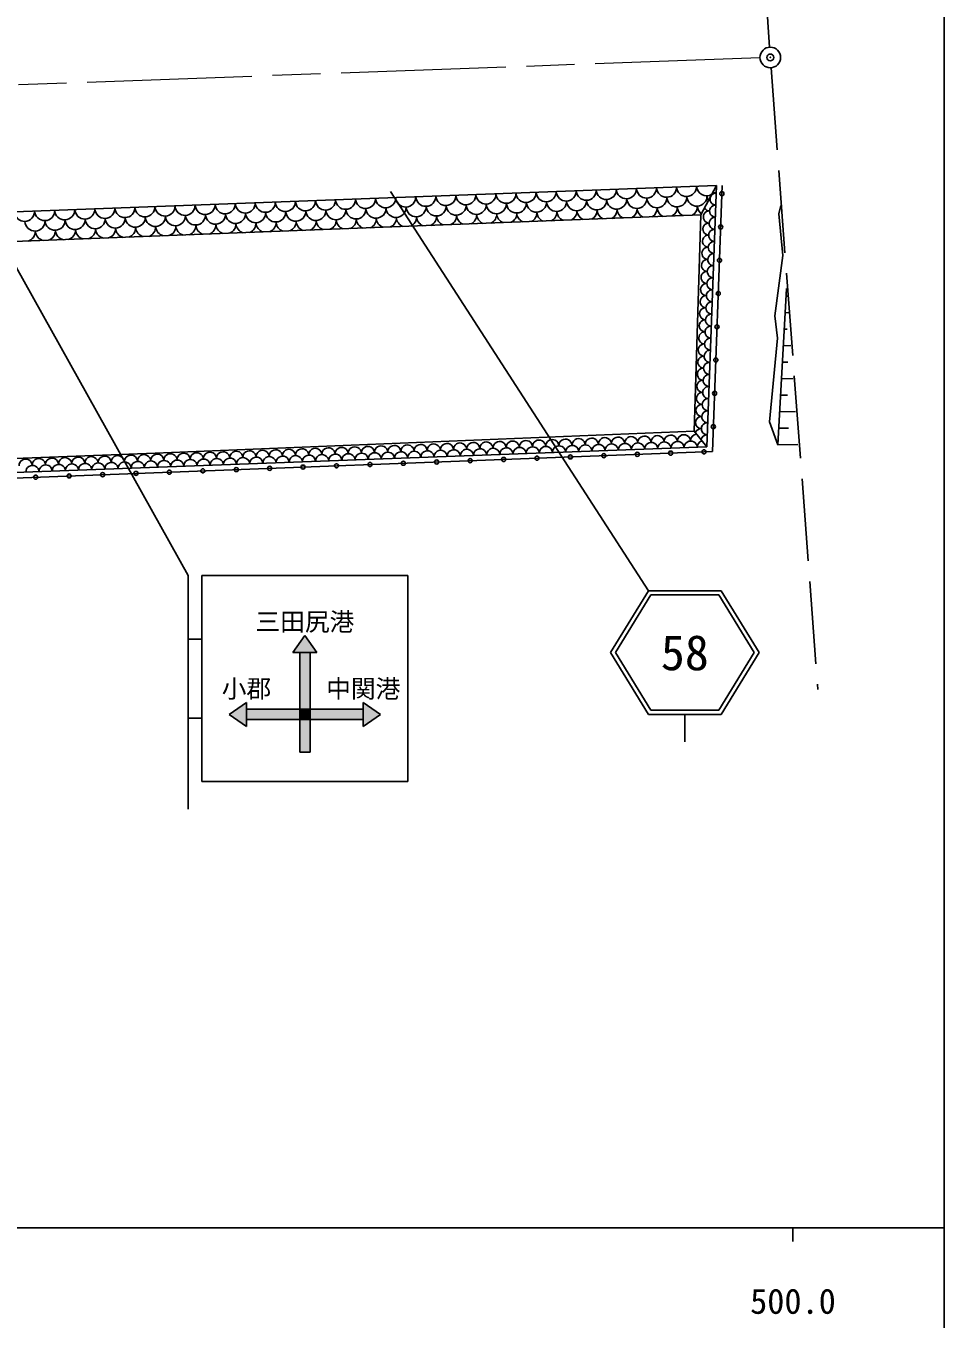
# Model space of a CAD drawing. Units: millimetres, scale not verified. Extents: x 40000 to 680000, y 20000 to 380000.
# Drawn here: x 512175 to 579000, y 198357 to 292492 of the extents above; entities that cross this region are included whole.
import ezdxf
from ezdxf.enums import TextEntityAlignment as Align

# ---------------------------------------------------------------- set-up
doc = ezdxf.new("R2010")
doc.units = ezdxf.units.MM
doc.header["$LTSCALE"] = 1000
doc.header["$PDMODE"] = 32
doc.header["$PDSIZE"] = 500
doc.linetypes.add('CHAIN', pattern=[18.5, 12, -1.5, 3.5, -1.5])
doc.linetypes.add('DASHED', pattern=[7.5, 6, -1.5])
for name, color, linetype, lineweight in [('M-BGD', 7, 'Continuous', 25), ('M-BMK', 2, 'CHAIN', 13), ('M-BMK-SRVR', 3, 'Continuous', 25), ('M-STR-STRC', 7, 'Continuous', 25), ('M-TTL-BAND', 7, 'Continuous', 25)]:
    doc.layers.add(name, color=color, linetype=linetype, lineweight=lineweight)
doc.layers.add('M-OTRS', color=6, linetype='Continuous')
doc.styles.add('ＭＳ ゴシック', font='')
doc.styles.get('ＭＳ ゴシック').set_extended_font_data('MS Gothic')

msp = doc.modelspace()

# ---------------------------------------------------------------- hatches: boundary and pattern name
at = {"layer": 'M-STR-STRC'}
for points in [[(532480, 248122), (533355, 246872), (532855, 246872), (532105, 246872), (531605, 246872)], [(532105, 246872), (532855, 246872), (532855, 242747), (532105, 242747)], [(528230, 243247), (528230, 242747), (528230, 241997), (528230, 241497), (526980, 242372)], [(536730, 242747), (536730, 243247), (537980, 242372), (536730, 241497), (536730, 241997)], [(526980, 242372), (527515, 242747), (528230, 242747), (528230, 241997), (528230, 241497)], [(528230, 242747), (532105, 242747), (532105, 241997), (528230, 241997)], [(532105, 242747), (532855, 242747), (532855, 241997), (532105, 241997)], [(532105, 241997), (532855, 241997), (532855, 239622), (532105, 239622)], [(532855, 242747), (536730, 242747), (536730, 241997), (532855, 241997)]]:
    msp.add_hatch(color=256, dxfattribs=at).paths.add_polyline_path(points)

# ---------------------------------------------------------------- linework, layer by layer
at = {"layer": 'M-BGD', "linetype": 'DASHED'}
for p, q in [((566297, 290940), (563605, 329475)), ((566406, 289444), (569813, 244192))]:
    msp.add_line(p, q, dxfattribs=at)
at = {"layer": 'M-BGD'}
for p, q in [((562445, 280882), (503762, 278679)), ((561288, 278733), (562445, 280882)), ((561721, 261839), (562445, 280882)), ((562140, 261509), (562849, 280877)), ((500462, 276362), (561288, 278733)), ((561288, 278733), (560818, 262984)), ((566960, 278803), (567113, 279405)), ((567266, 275769), (566960, 278803)), ((566684, 271385), (567266, 275769)), ((566899, 262006), (567540, 273380)), ((567508, 272815), (567580, 272816)), ((566868, 269761), (566684, 271385)), ((567440, 271614), (567665, 271617)), ((567373, 270413), (567573, 270415)), ((566285, 263661), (566868, 269761)), ((567305, 269212), (567834, 269219)), ((567237, 268011), (567637, 268016)), ((567169, 266810), (568004, 266821)), ((567102, 265609), (567602, 265615)), ((566899, 262006), (566285, 263661)), ((567034, 264408), (568174, 264423)), ((560818, 262984), (521586, 261387)), ((560818, 262984), (561721, 261839)), ((566966, 263207), (567666, 263216)), ((561721, 261839), (489181, 259152)), ((566899, 262006), (568344, 262025)), ((521586, 261387), (489174, 260194)), ((489184, 258740), (562140, 261509))]:
    msp.add_line(p, q, dxfattribs=at)
for centre in [(562827, 280272), (562739, 277851), (562650, 275430), (562561, 273009), (562473, 270588), (562384, 268167), (562295, 265746), (562207, 263325), (539645, 260655), (542077, 260747), (544509, 260840), (546941, 260932), (549373, 261024), (551805, 261117), (554236, 261209), (556668, 261301), (559100, 261393), (561532, 261486), (515327, 259732), (517758, 259824), (520190, 259917), (522622, 260009), (525054, 260101), (527486, 260194), (529918, 260286), (532350, 260378), (534781, 260470), (537213, 260563), (512895, 259640)]:
    msp.add_circle(centre, 150, dxfattribs=at)
for centre, radius, start, end in [((552957, 280526), 730, 182.14965, 2.14965), ((554416, 280580), 730, 182.14965, 2.14965), ((555876, 280635), 730, 182.14965, 2.14965), ((557336, 280690), 730, 182.14965, 2.14965), ((558796, 280745), 730, 182.14965, 2.14965), ((560256, 280800), 730, 182.14965, 2.14965), ((561715, 280854), 730, 182.14965, 301.2548), ((528140, 279594), 730, 182.14965, 2.14965), ((529600, 279649), 730, 182.14965, 2.14965), ((531060, 279704), 730, 182.14965, 2.14965), ((532520, 279759), 730, 182.14965, 2.14965), ((533979, 279813), 730, 182.14965, 2.14965), ((535439, 279868), 730, 182.14965, 2.14965), ((536899, 279923), 730, 182.14965, 2.14965), ((538359, 279978), 730, 182.14965, 2.14965), ((539819, 280033), 730, 182.14965, 2.14965), ((541278, 280087), 730, 182.14965, 2.14965), ((542738, 280142), 730, 182.14965, 2.14965), ((544198, 280197), 730, 182.14965, 2.14965), ((545658, 280252), 730, 182.14965, 2.14965), ((547117, 280307), 730, 182.14965, 2.14965), ((547875, 279604), 730, 182.14965, 2.14965), ((548577, 280361), 730, 182.14965, 2.14965), ((549335, 279659), 730, 182.14965, 2.14965), ((550037, 280416), 730, 182.14965, 2.14965), ((550794, 279714), 730, 182.14965, 2.14965), ((551497, 280471), 730, 182.14965, 2.14965), ((552254, 279768), 730, 182.14965, 2.14965), ((553714, 279823), 730, 182.14965, 2.14965), ((555174, 279878), 730, 182.14965, 2.14965), ((556634, 279933), 730, 182.14965, 2.14965), ((558093, 279988), 730, 182.14965, 2.14965), ((559553, 280042), 730, 182.14965, 2.14965), ((561013, 280097), 730, 182.14965, 2.14965), ((562473, 280152), 730, 182.14965, 211.2548), ((561950, 279459), 440, 87.82211, 94.54668), ((561984, 280339), 440, 261.46591, 267.82211), ((562407, 279882), 440, 151.70113, 267.82264), ((562407, 279882), 440, 87.82125, 151.70453), ((562441, 280762), 440, 234.83998, 267.82211), ((512083, 278991), 730, 182.14965, 2.14965), ((513542, 279046), 730, 182.14965, 2.14965), ((515002, 279101), 730, 182.14965, 2.14965), ((516462, 279156), 730, 182.14965, 2.14965), ((517922, 279211), 730, 182.14965, 2.14965), ((519381, 279265), 730, 182.14965, 2.14965), ((520841, 279320), 730, 182.14965, 2.14965), ((521599, 278618), 730, 182.14965, 2.14965), ((522301, 279375), 730, 182.14965, 2.14965), ((523058, 278672), 730, 182.14965, 2.14965), ((523761, 279430), 730, 182.14965, 2.14965), ((524518, 278727), 730, 182.14965, 2.14965), ((525221, 279485), 730, 182.14965, 2.14965), ((525978, 278782), 730, 182.14965, 2.14965), ((526680, 279539), 730, 182.14965, 2.14965), ((527438, 278837), 730, 182.14965, 2.14965), ((528898, 278892), 730, 182.14965, 2.14965), ((530357, 278946), 730, 182.14965, 2.14965), ((531817, 279001), 730, 182.14965, 2.14965), ((533277, 279056), 730, 182.14965, 2.14965), ((534737, 279111), 730, 182.14965, 2.14965), ((536196, 279166), 730, 182.14965, 2.14965), ((537656, 279220), 730, 182.14965, 2.14965), ((539116, 279275), 730, 182.14965, 2.14965), ((540576, 279330), 730, 182.14965, 2.14965), ((542036, 279385), 730, 182.14965, 2.14965), ((541333, 278628), 730, 295.36218, 2.14965), ((542793, 278682), 730, 182.14965, 248.68653), ((543495, 279440), 730, 182.14965, 2.14965), ((542793, 278682), 730, 295.77715, 2.14965), ((544253, 278737), 730, 182.14965, 248.27834), ((544955, 279494), 730, 182.14965, 2.14965), ((544253, 278737), 730, 296.18534, 2.14965), ((545712, 278792), 730, 182.14965, 247.8766), ((546415, 279549), 730, 182.14965, 2.14965), ((545712, 278792), 730, 296.58708, 2.14965), ((547172, 278847), 730, 182.14965, 247.48099), ((547172, 278847), 730, 296.9827, 2.14965), ((548632, 278902), 730, 182.14965, 247.09121), ((548632, 278902), 730, 297.37247, 2.14965), ((550092, 278956), 730, 182.14965, 246.70701), ((550092, 278956), 730, 297.75668, 2.14965), ((551552, 279011), 730, 182.14965, 246.32812), ((551552, 279011), 730, 298.13556, 2.14965), ((553011, 279066), 730, 182.14965, 245.95433), ((553011, 279066), 730, 298.50935, 2.14965), ((554471, 279121), 730, 182.14965, 245.58541), ((554471, 279121), 730, 298.87827, 2.14965), ((555931, 279175), 730, 182.14965, 245.22117), ((555931, 279175), 730, 299.24252, 2.14965), ((557391, 279230), 730, 182.14965, 244.86141), ((557391, 279230), 730, 299.60227, 2.14965), ((558851, 279285), 730, 182.14965, 244.50596), ((558851, 279285), 730, 299.95772, 2.14965), ((560310, 279340), 730, 182.14965, 244.15466), ((560310, 279340), 730, 300.30902, 2.14965), ((561770, 279395), 730, 182.14965, 232.99413), ((561917, 278579), 440, 87.82211, 267.82211), ((561950, 279459), 440, 208.85777, 267.82211), ((562374, 279002), 440, 87.82211, 267.82211), ((512840, 278289), 730, 182.14965, 2.14965), ((514300, 278344), 730, 182.14965, 2.14965), ((515759, 278399), 730, 182.14965, 2.14965), ((517219, 278453), 730, 182.14965, 2.14965), ((516517, 277696), 730, 286.6764, 2.14965), ((517976, 277751), 730, 182.14965, 257.14233), ((518679, 278508), 730, 182.14965, 2.14965), ((517976, 277751), 730, 287.32135, 2.14965), ((519436, 277806), 730, 182.14965, 256.52325), ((520139, 278563), 730, 182.14965, 2.14965), ((519436, 277806), 730, 287.94044, 2.14965), ((520896, 277860), 730, 182.14965, 255.92708), ((520896, 277860), 730, 288.5366, 2.14965), ((522356, 277915), 730, 182.14965, 255.35141), ((522356, 277915), 730, 289.11227, 2.14965), ((523816, 277970), 730, 182.14965, 254.79419), ((523816, 277970), 730, 289.66949, 2.14965), ((525275, 278025), 730, 182.14965, 254.25372), ((525275, 278025), 730, 290.20996, 2.14965), ((526735, 278080), 730, 182.14965, 253.72853), ((526735, 278080), 730, 290.73516, 2.14965), ((528195, 278134), 730, 182.14965, 253.21734), ((528195, 278134), 730, 291.24635, 2.14965), ((529655, 278189), 730, 182.14965, 252.71905), ((529655, 278189), 730, 291.74463, 2.14965), ((531115, 278244), 730, 182.14965, 252.23271), ((531115, 278244), 730, 292.23098, 2.14965), ((532574, 278299), 730, 182.14965, 251.75745), ((532574, 278299), 730, 292.70623, 2.14965), ((534034, 278354), 730, 182.14965, 251.29252), ((534034, 278354), 730, 293.17116, 2.14965), ((535494, 278408), 730, 182.14965, 250.83725), ((535494, 278408), 730, 293.62643, 2.14965), ((536954, 278463), 730, 182.14965, 250.39104), ((536954, 278463), 730, 294.07265, 2.14965), ((538414, 278518), 730, 182.14965, 249.95333), ((538414, 278518), 730, 294.51036, 2.14965), ((539873, 278573), 730, 182.14965, 249.52363), ((539873, 278573), 730, 294.94005, 2.14965), ((541333, 278628), 730, 182.14965, 249.1015), ((561884, 277699), 440, 87.82211, 267.82211), ((562340, 278122), 440, 87.82211, 267.82211), ((512137, 277532), 730, 284.5449, 2.14965), ((513597, 277586), 730, 182.14965, 259.17028), ((513597, 277586), 730, 285.2934, 2.14965), ((515057, 277641), 730, 182.14965, 258.46175), ((515057, 277641), 730, 286.00194, 2.14965), ((516517, 277696), 730, 182.14965, 257.78729), ((561850, 276818), 440, 87.82211, 267.82211), ((562273, 276362), 440, 87.82211, 267.82211), ((562307, 277242), 440, 87.82211, 267.82211), ((561817, 275938), 440, 87.82211, 267.82211), ((562240, 275481), 440, 87.82211, 267.82211), ((561783, 275058), 440, 87.82211, 267.82211), ((562206, 274601), 440, 87.82211, 267.82211), ((561750, 274178), 440, 87.82211, 267.82211), ((562173, 273721), 440, 87.82211, 267.82211), ((561716, 273298), 440, 87.82211, 267.82211), ((562139, 272841), 440, 87.82211, 267.82211), ((561683, 272418), 440, 87.82211, 267.82211), ((562106, 271961), 440, 87.82211, 267.82211), ((561649, 271537), 440, 87.82211, 267.82211), ((562073, 271081), 440, 87.82211, 267.82211), ((561582, 269777), 440, 87.82211, 267.82211), ((561616, 270657), 440, 87.82211, 267.82211), ((562039, 270200), 440, 87.82211, 267.82211), ((561549, 268897), 440, 87.82211, 267.82211), ((562006, 269320), 440, 87.82211, 267.82211), ((561515, 268017), 440, 87.82211, 267.82211), ((561972, 268440), 440, 87.82211, 267.82211), ((561482, 267136), 440, 87.82211, 267.82211), ((561939, 267560), 440, 87.82211, 267.82211), ((561448, 266256), 440, 87.82211, 267.82211), ((561905, 266680), 440, 87.82211, 267.82211), ((561415, 265376), 440, 87.82211, 267.82211), ((561872, 265799), 440, 87.82211, 267.82211), ((561381, 264496), 440, 87.82211, 267.82211), ((561838, 264919), 440, 87.82211, 267.82211), ((561348, 263616), 440, 87.82211, 267.82211), ((561771, 263159), 440, 87.82211, 267.82211), ((561805, 264039), 440, 87.82211, 267.82211), ((558146, 262186), 479, 2.1211, 182.1211), ((559105, 262222), 479, 2.1211, 182.1211), ((560063, 262257), 479, 2.1211, 182.1211), ((561021, 262292), 479, 94.06302, 182.1211), ((561314, 262736), 440, 87.82211, 160.5876), ((561738, 262279), 440, 87.82211, 168.64554), ((532278, 261228), 479, 2.1211, 182.1211), ((533236, 261263), 479, 2.1211, 182.1211), ((534194, 261299), 479, 2.1211, 182.1211), ((535152, 261334), 479, 2.1211, 182.1211), ((536110, 261370), 479, 2.1211, 182.1211), ((537068, 261405), 479, 2.1211, 182.1211), ((538026, 261441), 479, 2.1211, 182.1211), ((538985, 261476), 479, 2.1211, 182.1211), ((539943, 261512), 479, 2.1211, 182.1211), ((540901, 261547), 479, 2.1211, 182.1211), ((541859, 261583), 479, 2.1211, 182.1211), ((542817, 261618), 479, 2.1211, 182.1211), ((543775, 261654), 479, 2.1211, 182.1211), ((544733, 261689), 479, 2.1211, 182.1211), ((545230, 261228), 479, 2.1211, 182.1211), ((545691, 261725), 479, 2.1211, 182.1211), ((546188, 261263), 479, 2.1211, 182.1211), ((546649, 261760), 479, 2.1211, 182.1211), ((547146, 261299), 479, 2.1211, 182.1211), ((547607, 261796), 479, 2.1211, 182.1211), ((548104, 261334), 479, 2.1211, 182.1211), ((548566, 261831), 479, 2.1211, 182.1211), ((549062, 261370), 479, 2.1211, 182.1211), ((549524, 261867), 479, 2.1211, 182.1211), ((550020, 261405), 479, 2.1211, 182.1211), ((550482, 261902), 479, 2.1211, 182.1211), ((550979, 261441), 479, 2.1211, 182.1211), ((551440, 261938), 479, 2.1211, 182.1211), ((551937, 261476), 479, 2.1211, 182.1211), ((552398, 261973), 479, 2.1211, 182.1211), ((552895, 261512), 479, 2.1211, 182.1211), ((553356, 262009), 479, 2.1211, 182.1211), ((553853, 261547), 479, 2.1211, 182.1211), ((554314, 262044), 479, 2.1211, 182.1211), ((554811, 261583), 479, 2.1211, 182.1211), ((555272, 262080), 479, 2.1211, 182.1211), ((555769, 261618), 479, 2.1211, 182.1211), ((556230, 262115), 479, 2.1211, 182.1211), ((556727, 261654), 479, 2.1211, 182.1211), ((557188, 262151), 479, 2.1211, 182.1211), ((557685, 261689), 479, 2.1211, 182.1211), ((558643, 261725), 479, 2.1211, 182.1211), ((559601, 261760), 479, 2.1211, 182.1211), ((560559, 261796), 479, 2.1211, 182.1211), ((561518, 261831), 479, 108.16317, 182.1211), ((512158, 260483), 479, 2.1211, 182.1211), ((513116, 260518), 479, 2.1211, 182.1211), ((514074, 260554), 479, 2.1211, 182.1211), ((515032, 260589), 479, 2.1211, 182.1211), ((515990, 260625), 479, 2.1211, 182.1211), ((516948, 260660), 479, 2.1211, 182.1211), ((517906, 260696), 479, 2.1211, 182.1211), ((518864, 260731), 479, 2.1211, 182.1211), ((519823, 260767), 479, 2.1211, 182.1211), ((520319, 260305), 479, 2.1211, 182.1211), ((520781, 260802), 479, 2.1211, 182.1211), ((521277, 260341), 479, 2.1211, 182.1211), ((521739, 260838), 479, 2.1211, 182.1211), ((522236, 260376), 479, 2.1211, 182.1211), ((522697, 260873), 479, 2.1211, 182.1211), ((523194, 260412), 479, 2.1211, 182.1211), ((523655, 260909), 479, 2.1211, 182.1211), ((524152, 260447), 479, 2.1211, 182.1211), ((524613, 260944), 479, 2.1211, 182.1211), ((525110, 260483), 479, 2.1211, 182.1211), ((525571, 260980), 479, 2.1211, 182.1211), ((526068, 260518), 479, 2.1211, 182.1211), ((526529, 261015), 479, 2.1211, 182.1211), ((527026, 260554), 479, 2.1211, 182.1211), ((527487, 261051), 479, 2.1211, 182.1211), ((527984, 260589), 479, 2.1211, 182.1211), ((528445, 261086), 479, 2.1211, 182.1211), ((528942, 260625), 479, 2.1211, 182.1211), ((529404, 261121), 479, 2.1211, 182.1211), ((529900, 260660), 479, 2.1211, 182.1211), ((530362, 261157), 479, 2.1211, 182.1211), ((530858, 260696), 479, 2.1211, 182.1211), ((531320, 261192), 479, 2.1211, 182.1211), ((531817, 260731), 479, 2.1211, 182.1211), ((532775, 260767), 479, 2.1211, 182.1211), ((533733, 260802), 479, 2.1211, 182.1211), ((534691, 260838), 479, 2.1211, 182.1211), ((535649, 260873), 479, 2.1211, 182.1211), ((536607, 260909), 479, 2.1211, 182.1211), ((537565, 260944), 479, 2.1211, 182.1211), ((538523, 260980), 479, 2.1211, 182.1211), ((539481, 261015), 479, 2.1211, 182.1211), ((540439, 261051), 479, 2.1211, 182.1211), ((541398, 261086), 479, 2.1211, 182.1211), ((542356, 261121), 479, 2.1211, 182.1211), ((543314, 261157), 479, 2.1211, 182.1211), ((544272, 261192), 479, 2.1211, 182.1211), ((512655, 260021), 479, 2.1211, 182.1211), ((513613, 260057), 479, 2.1211, 182.1211), ((514571, 260092), 479, 2.1211, 182.1211), ((515529, 260128), 479, 2.1211, 182.1211), ((516487, 260163), 479, 2.1211, 182.1211), ((517445, 260199), 479, 2.1211, 182.1211), ((518403, 260234), 479, 2.1211, 182.1211), ((519361, 260270), 479, 2.1211, 182.1211)]:
    msp.add_arc(centre, radius, start, end, dxfattribs=at)
at = {"layer": 'M-BMK'}
msp.add_line((565600, 290164), (467478, 286579), dxfattribs=at)
at = {"layer": 'M-BMK-SRVR'}
msp.add_circle((566350, 290192), 750, dxfattribs=at)
at = {"layer": 'M-OTRS'}
msp.add_point((566350, 290192), dxfattribs=at)
at = {"layer": 'M-STR-STRC'}
for p, q in [((508234, 280696), (523980, 252487)), ((538700, 280445), (557494, 251372)), ((523980, 252487), (523980, 235487)), ((524980, 252487), (524980, 237487)), ((524980, 252487), (539980, 252487)), ((539980, 252487), (539980, 237487)), ((557494, 251372), (554730, 246872)), ((557494, 251372), (562766, 251372)), ((565530, 246872), (562766, 251372)), ((557661, 251072), (555082, 246872)), ((557661, 251072), (562598, 251072)), ((565178, 246872), (562598, 251072)), ((523980, 247862), (524980, 247862)), ((531605, 246872), (532480, 248122)), ((532480, 248122), (533355, 246872)), ((533355, 246872), (531605, 246872)), ((532105, 246872), (532105, 239622)), ((532855, 246872), (532855, 239622)), ((554730, 246872), (557494, 242372)), ((555082, 246872), (557661, 242672)), ((562598, 242672), (565178, 246872)), ((562766, 242372), (565530, 246872)), ((526980, 242372), (528230, 243247)), ((528230, 243247), (528230, 241497)), ((536730, 241497), (536730, 243247)), ((536730, 243247), (537980, 242372)), ((523980, 242112), (524980, 242112)), ((528230, 241497), (526980, 242372)), ((528230, 242747), (536730, 242747)), ((528230, 241997), (536730, 241997)), ((537980, 242372), (536730, 241497)), ((557494, 242372), (562766, 242372)), ((557661, 242672), (562598, 242672)), ((560130, 242372), (560130, 240372)), ((532105, 239622), (532855, 239622)), ((524980, 237487), (539980, 237487))]:
    msp.add_line(p, q, dxfattribs=at)
at = {"layer": 'M-TTL-BAND'}
for p, q in [((579000, 20000), (579000, 370000)), ((40000, 205000), (579000, 205000)), ((568000, 205000), (568000, 204000))]:
    msp.add_line(p, q, dxfattribs=at)

# ---------------------------------------------------------------- texts
at = {"layer": 'M-STR-STRC', "style": 'ＭＳ ゴシック'}
for s, height, p in [('三田尻港', 1320, (532480, 249122)), ('58', 2566, (560130, 246872)), ('小郡', 1320, (528230, 244247)), ('中関港', 1320, (536730, 244247))]:
    msp.add_text(s, height=height, dxfattribs=at).set_placement(p, align=Align.MIDDLE_CENTER)
at = {"layer": 'M-TTL-BAND', "style": 'ＭＳ ゴシック'}
msp.add_text('500.0', height=1833, dxfattribs=at).set_placement((568000, 198195), align=Align.BOTTOM_CENTER)

doc.saveas('drawing.dxf')
